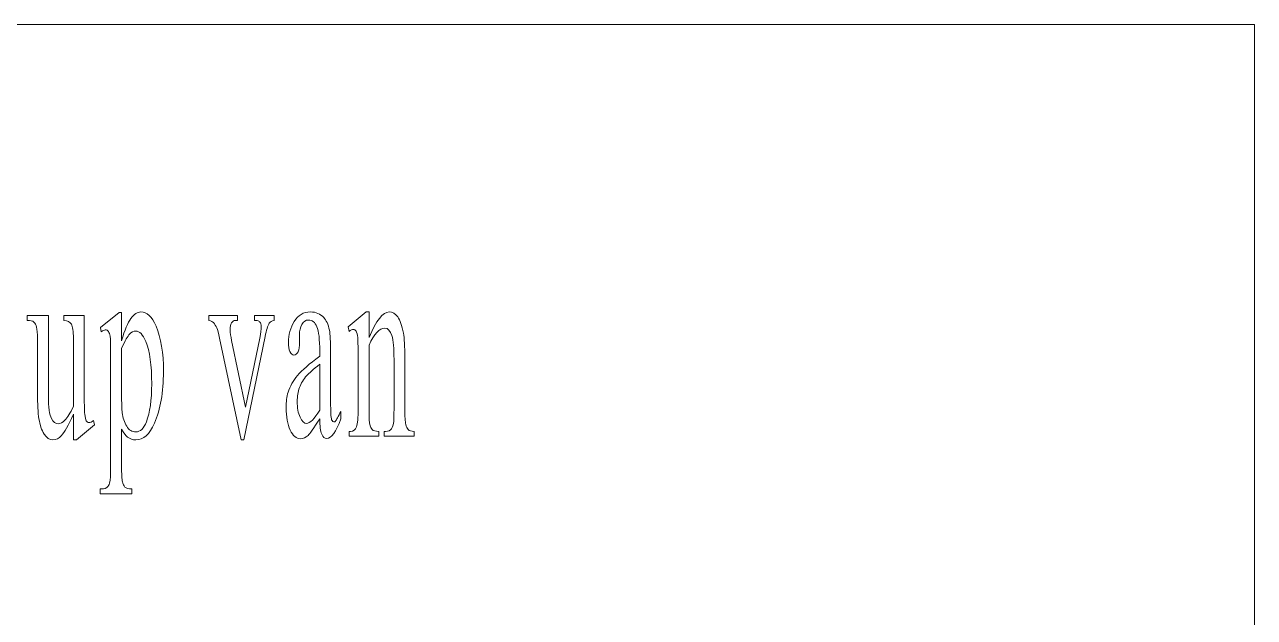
# Model space of a CAD drawing. Header units: millimetres. Extents: x -516 to 519, y -297 to 340.
# Drawn here: x 324.6 to 506.1, y 161.9 to 249.4 of the extents above; entities that cross this region are included whole.
import ezdxf

# ---------------------------------------------------------------- set-up
doc = ezdxf.new("R2010")
doc.units = ezdxf.units.MM
doc.header["$MEASUREMENT"] = 0
doc.layers.add('layer 1', color=7, linetype='Continuous')

msp = doc.modelspace()

# ---------------------------------------------------------------- linework, layer by layer
at = {"layer": 'layer 1', "color": 242, "lineweight": 18}
for points, knots in [([(-18.9439, 249.3798), (-18.9439, 249.3798), (506.06, 249.3798), (506.06, 249.3798), (506.06, 249.3798), (506.06, 42.8579), (506.06, 42.8579), (506.06, 42.8579), (-18.9439, 42.8579), (-18.9439, 42.8579), (-18.9439, 42.8579), (-18.9439, 249.3798), (-18.9439, 249.3798)], [0, 0, 0, 0, 0.25, 0.25, 0.25, 0.5, 0.5, 0.5, 0.75, 0.75, 0.75, 1, 1, 1, 1]), ([(335.825, 204.6971), (335.825, 204.6971), (338.5642, 206.9117), (338.5642, 206.9117), (338.5642, 206.9117), (338.9333, 206.9117), (338.9333, 206.9117), (338.9333, 206.9117), (338.9333, 202.7544), (338.9333, 202.7544)], [0, 0, 0, 0, 0.33333333, 0.33333333, 0.33333333, 0.66666667, 0.66666667, 0.66666667, 1, 1, 1, 1]), ([(338.9333, 202.7544), (339.3931, 204.3215), (339.8544, 205.4191), (340.3175, 206.0472), (340.7805, 206.6754), (341.2678, 206.9894), (341.7793, 206.9894), (342.673, 206.9894), (343.4177, 206.2901), (344.0135, 204.8913), (344.7452, 203.1817), (345.1111, 200.9541), (345.1111, 198.2085), (345.1111, 195.139), (344.6707, 192.6005), (343.79, 190.5931), (343.0648, 188.9483), (342.1517, 188.1259), (341.0509, 188.1259), (340.5716, 188.1259), (340.1572, 188.2619), (339.8075, 188.5338), (339.5485, 188.7281), (339.2571, 189.1166), (338.9333, 189.6995)], [0, 0, 0, 0, 0.125, 0.125, 0.125, 0.25, 0.25, 0.25, 0.375, 0.375, 0.375, 0.5, 0.5, 0.5, 0.625, 0.625, 0.625, 0.75, 0.75, 0.75, 0.875, 0.875, 0.875, 1, 1, 1, 1]), ([(365.1919, 202.5018), (365.1919, 201.9061), (365.1158, 201.4463), (364.9637, 201.1225), (364.8115, 200.7987), (364.6124, 200.6368), (364.3663, 200.6368), (364.1267, 200.6368), (363.9308, 200.8052), (363.7786, 201.1419), (363.6265, 201.4786), (363.5504, 201.9384), (363.5504, 202.5212), (363.5504, 203.6351), (363.8353, 204.6582), (364.4051, 205.5907), (364.975, 206.5232), (365.7748, 206.9894), (366.8044, 206.9894), (367.5944, 206.9894), (368.242, 206.7239), (368.7471, 206.1929), (369.1291, 205.7914), (369.4108, 205.1633), (369.5921, 204.3085), (369.7087, 203.7516), (369.767, 202.6119), (369.767, 200.8894)], [0, 0, 0, 0, 0.11111111, 0.11111111, 0.11111111, 0.22222222, 0.22222222, 0.22222222, 0.33333333, 0.33333333, 0.33333333, 0.44444444, 0.44444444, 0.44444444, 0.55555556, 0.55555556, 0.55555556, 0.66666667, 0.66666667, 0.66666667, 0.77777778, 0.77777778, 0.77777778, 0.88888889, 0.88888889, 0.88888889, 1, 1, 1, 1]), ([(372.4883, 204.1142), (372.4883, 204.1142), (372.3426, 204.8136), (372.3426, 204.8136), (372.3426, 204.8136), (375.0235, 206.9894), (375.0235, 206.9894), (375.0235, 206.9894), (375.4412, 206.9894), (375.4412, 206.9894), (375.4412, 206.9894), (375.4412, 203.2206), (375.4412, 203.2206)], [0, 0, 0, 0, 0.25, 0.25, 0.25, 0.5, 0.5, 0.5, 0.75, 0.75, 0.75, 1, 1, 1, 1]), ([(375.4412, 203.2206), (376.4838, 205.7332), (377.4778, 206.9894), (378.4233, 206.9894), (378.9089, 206.9894), (379.3266, 206.7466), (379.6763, 206.2609), (380.026, 205.7753), (380.3044, 204.9755), (380.5117, 203.8617), (380.6541, 203.0846), (380.7253, 201.8931), (380.7253, 200.2871)], [0, 0, 0, 0, 0.25, 0.25, 0.25, 0.5, 0.5, 0.5, 0.75, 0.75, 0.75, 1, 1, 1, 1]), ([(325.022, 205.7461), (325.022, 205.7461), (325.022, 206.4649), (325.022, 206.4649), (325.022, 206.4649), (328.1401, 206.4649), (328.1401, 206.4649), (328.1401, 206.4649), (328.1401, 194.5562), (328.1401, 194.5562)], [0, 0, 0, 0, 0.33333333, 0.33333333, 0.33333333, 0.66666667, 0.66666667, 0.66666667, 1, 1, 1, 1]), ([(326.5276, 203.0069), (326.5276, 203.8487), (326.4823, 204.4316), (326.3916, 204.7553), (326.301, 205.0791), (326.1666, 205.3284), (325.9886, 205.5033), (325.8105, 205.6781), (325.4883, 205.7591), (325.022, 205.7461)], [0, 0, 0, 0, 0.33333333, 0.33333333, 0.33333333, 0.66666667, 0.66666667, 0.66666667, 1, 1, 1, 1]), ([(330.3936, 205.7461), (330.3936, 205.7461), (330.3936, 206.4649), (330.3936, 206.4649), (330.3936, 206.4649), (333.4242, 206.4649), (333.4242, 206.4649)], [0, 0, 0, 0, 0.5, 0.5, 0.5, 1, 1, 1, 1]), ([(331.8215, 203.1235), (331.8215, 204.1337), (331.7292, 204.8169), (331.5447, 205.173), (331.3601, 205.5292), (330.9764, 205.7202), (330.3936, 205.7461)], [0, 0, 0, 0, 0.5, 0.5, 0.5, 1, 1, 1, 1]), ([(351.8247, 206.4649), (351.8247, 206.4649), (356.0111, 206.4649), (356.0111, 206.4649), (356.0111, 206.4649), (356.0111, 205.7461), (356.0111, 205.7461), (356.0111, 205.7461), (355.7392, 205.7461), (355.7392, 205.7461)], [0, 0, 0, 0, 0.33333333, 0.33333333, 0.33333333, 0.66666667, 0.66666667, 0.66666667, 1, 1, 1, 1]), ([(353.3788, 203.1429), (353.2363, 203.8423), (353.1003, 204.3441), (352.9708, 204.6485), (352.8413, 204.9528), (352.6762, 205.2086), (352.4755, 205.4158), (352.3654, 205.5324), (352.1484, 205.6425), (351.8247, 205.7461)], [0, 0, 0, 0, 0.33333333, 0.33333333, 0.33333333, 0.66666667, 0.66666667, 0.66666667, 1, 1, 1, 1]), ([(355.7392, 205.7461), (355.4866, 205.7461), (355.294, 205.6231), (355.1612, 205.377), (355.0285, 205.1309), (354.9621, 204.8007), (354.9621, 204.3862), (354.9621, 203.9329), (355.0301, 203.3955), (355.1661, 202.7738)], [0, 0, 0, 0, 0.33333333, 0.33333333, 0.33333333, 0.66666667, 0.66666667, 0.66666667, 1, 1, 1, 1]), ([(358.5172, 205.7461), (358.5172, 205.7461), (358.5172, 206.4649), (358.5172, 206.4649), (358.5172, 206.4649), (361.4216, 206.4649), (361.4216, 206.4649), (361.4216, 206.4649), (361.4216, 205.7461), (361.4216, 205.7461)], [0, 0, 0, 0, 0.33333333, 0.33333333, 0.33333333, 0.66666667, 0.66666667, 0.66666667, 1, 1, 1, 1]), ([(359.3137, 203.1429), (359.4627, 203.8682), (359.5372, 204.4186), (359.5372, 204.7942), (359.5372, 204.9755), (359.5112, 205.1245), (359.4594, 205.241), (359.3882, 205.4353), (359.2975, 205.568), (359.1874, 205.6393), (359.0774, 205.7105), (358.854, 205.7461), (358.5172, 205.7461)], [0, 0, 0, 0, 0.25, 0.25, 0.25, 0.5, 0.5, 0.5, 0.75, 0.75, 0.75, 1, 1, 1, 1]), ([(361.4216, 205.7461), (361.0848, 205.6943), (360.8517, 205.5583), (360.7222, 205.3381), (360.4955, 204.9496), (360.2916, 204.302), (360.1102, 203.3955)], [0, 0, 0, 0, 0.5, 0.5, 0.5, 1, 1, 1, 1]), ([(368.1643, 201.1613), (368.1643, 202.9357), (368.0234, 204.1531), (367.7417, 204.8136), (367.4601, 205.4741), (367.0504, 205.8044), (366.513, 205.8044), (366.105, 205.8044), (365.7812, 205.5842), (365.5416, 205.1439), (365.2955, 204.7035), (365.1725, 204.1984), (365.1725, 203.6286)], [0, 0, 0, 0, 0.25, 0.25, 0.25, 0.5, 0.5, 0.5, 0.75, 0.75, 0.75, 1, 1, 1, 1]), ([(337.3209, 201.2196), (337.3209, 202.3723), (337.295, 203.1041), (337.2432, 203.4149), (337.1914, 203.7257), (337.1088, 203.9588), (336.9955, 204.1142), (336.8822, 204.2697), (336.7283, 204.3474), (336.5341, 204.3474), (336.3787, 204.3474), (336.1812, 204.2567), (335.9415, 204.0754)], [0, 0, 0, 0, 0.25, 0.25, 0.25, 0.5, 0.5, 0.5, 0.75, 0.75, 0.75, 1, 1, 1, 1]), ([(338.9333, 194.9641), (338.9333, 193.5266), (338.9625, 192.5811), (339.0207, 192.1278), (339.1114, 191.3766), (339.3332, 190.7161), (339.6861, 190.1462), (340.039, 189.5764), (340.4842, 189.2915), (341.0217, 189.2915), (341.6693, 189.2915), (342.1938, 189.7966), (342.5953, 190.8068), (343.1198, 192.1278), (343.3821, 193.9863), (343.3821, 196.3823), (343.3821, 199.1021), (343.0842, 201.1937), (342.4884, 202.6572), (342.074, 203.6674), (341.5819, 204.1725), (341.012, 204.1725), (340.7012, 204.1725), (340.3936, 204.0171), (340.0892, 203.7063), (339.8561, 203.4732), (339.4708, 202.7738), (338.9333, 201.6082)], [0, 0, 0, 0, 0.11111111, 0.11111111, 0.11111111, 0.22222222, 0.22222222, 0.22222222, 0.33333333, 0.33333333, 0.33333333, 0.44444444, 0.44444444, 0.44444444, 0.55555556, 0.55555556, 0.55555556, 0.66666667, 0.66666667, 0.66666667, 0.77777778, 0.77777778, 0.77777778, 0.88888889, 0.88888889, 0.88888889, 1, 1, 1, 1]), ([(360.1102, 203.3955), (360.1102, 203.3955), (356.9534, 188.1259), (356.9534, 188.1259), (356.9534, 188.1259), (356.5551, 188.1259), (356.5551, 188.1259), (356.5551, 188.1259), (353.3788, 203.1429), (353.3788, 203.1429)], [0, 0, 0, 0, 0.33333333, 0.33333333, 0.33333333, 0.66666667, 0.66666667, 0.66666667, 1, 1, 1, 1]), ([(373.8385, 199.2964), (373.8385, 201.4333), (373.8142, 202.7349), (373.7656, 203.2012), (373.7171, 203.6674), (373.6426, 203.9847), (373.5422, 204.1531), (373.4419, 204.3215), (373.3075, 204.4056), (373.1391, 204.4056), (372.9578, 204.4056), (372.7409, 204.3085), (372.4883, 204.1142)], [0, 0, 0, 0, 0.25, 0.25, 0.25, 0.5, 0.5, 0.5, 0.75, 0.75, 0.75, 1, 1, 1, 1]), ([(379.1226, 199.9763), (379.1226, 201.5952), (379.0174, 202.7705), (378.8069, 203.5023), (378.5965, 204.234), (378.2419, 204.5999), (377.7433, 204.5999), (376.9727, 204.5999), (376.2053, 203.7581), (375.4412, 202.0744)], [0, 0, 0, 0, 0.33333333, 0.33333333, 0.33333333, 0.66666667, 0.66666667, 0.66666667, 1, 1, 1, 1]), ([(355.1661, 202.7738), (355.1661, 202.7738), (357.2351, 192.9437), (357.2351, 192.9437), (357.2351, 192.9437), (359.3137, 203.1429), (359.3137, 203.1429)], [0, 0, 0, 0, 0.5, 0.5, 0.5, 1, 1, 1, 1]), ([(368.1643, 191.2342), (367.2512, 189.8225), (366.6781, 189.0065), (366.445, 188.7864), (366.0953, 188.4626), (365.7229, 188.3007), (365.3279, 188.3007), (364.7128, 188.3007), (364.206, 188.7216), (363.8078, 189.5635), (363.4095, 190.4053), (363.2104, 191.5126), (363.2104, 192.8855), (363.2104, 193.7532), (363.3075, 194.5044), (363.5018, 195.139), (363.7673, 196.0197), (364.2287, 196.8486), (364.886, 197.6256), (365.5432, 198.4027), (366.636, 199.3482), (368.1643, 200.462)], [0, 0, 0, 0, 0.14285714, 0.14285714, 0.14285714, 0.28571429, 0.28571429, 0.28571429, 0.42857143, 0.42857143, 0.42857143, 0.57142857, 0.57142857, 0.57142857, 0.71428571, 0.71428571, 0.71428571, 0.85714286, 0.85714286, 0.85714286, 1, 1, 1, 1]), ([(368.1643, 199.2769), (367.1864, 198.4999), (366.5551, 197.9494), (366.2701, 197.6256), (365.7586, 197.0558), (365.3927, 196.46), (365.1725, 195.8384), (364.9523, 195.2167), (364.8423, 194.5367), (364.8423, 193.7985), (364.8423, 192.866), (364.9815, 192.0922), (365.26, 191.477), (365.5384, 190.8618), (365.8589, 190.5542), (366.2216, 190.5542), (366.7137, 190.5542), (367.3613, 191.2018), (368.1643, 192.4969)], [0, 0, 0, 0, 0.16666667, 0.16666667, 0.16666667, 0.33333333, 0.33333333, 0.33333333, 0.5, 0.5, 0.5, 0.66666667, 0.66666667, 0.66666667, 0.83333333, 0.83333333, 0.83333333, 1, 1, 1, 1]), ([(331.8215, 191.8947), (331.0574, 190.2369), (330.4745, 189.1943), (330.0731, 188.767), (329.6716, 188.3396), (329.2474, 188.1259), (328.8006, 188.1259), (328.302, 188.1259), (327.8697, 188.414), (327.5038, 188.9904), (327.138, 189.5667), (326.8838, 190.3081), (326.7413, 191.2147), (326.5989, 192.1213), (326.5276, 193.4035), (326.5276, 195.0613)], [0, 0, 0, 0, 0.2, 0.2, 0.2, 0.4, 0.4, 0.4, 0.6, 0.6, 0.6, 0.8, 0.8, 0.8, 1, 1, 1, 1]), ([(328.1401, 194.5562), (328.1401, 192.8984), (328.2841, 191.8105), (328.5723, 191.2925), (328.8605, 190.7744), (329.2086, 190.5154), (329.6165, 190.5154), (329.895, 190.5154), (330.2107, 190.6902), (330.5636, 191.0399), (330.9165, 191.3896), (331.3358, 192.0566), (331.8215, 193.0409)], [0, 0, 0, 0, 0.25, 0.25, 0.25, 0.5, 0.5, 0.5, 0.75, 0.75, 0.75, 1, 1, 1, 1]), ([(333.4242, 195.683), (333.4242, 193.6237), (333.4485, 192.3642), (333.4971, 191.9044), (333.5456, 191.4446), (333.6233, 191.1241), (333.7302, 190.9428), (333.837, 190.7615), (333.9617, 190.6708), (334.1041, 190.6708), (334.3049, 190.6708), (334.5316, 190.7809), (334.7841, 191.0011)], [0, 0, 0, 0, 0.25, 0.25, 0.25, 0.5, 0.5, 0.5, 0.75, 0.75, 0.75, 1, 1, 1, 1]), ([(369.767, 194.8476), (369.767, 193.151), (369.7832, 192.1116), (369.8155, 191.7296), (369.8479, 191.3475), (369.9014, 191.0917), (369.9759, 190.9622), (370.0503, 190.8327), (370.1361, 190.7679), (370.2332, 190.7679), (370.3368, 190.7679), (370.4275, 190.8132), (370.5052, 190.9039), (370.6412, 191.0723), (370.9035, 191.545), (371.292, 192.3221)], [0, 0, 0, 0, 0.2, 0.2, 0.2, 0.4, 0.4, 0.4, 0.6, 0.6, 0.6, 0.8, 0.8, 0.8, 1, 1, 1, 1]), ([(372.6826, 189.3692), (373.1359, 189.3692), (373.4419, 189.5991), (373.6005, 190.0588), (373.7592, 190.5186), (373.8385, 191.3961), (373.8385, 192.6912)], [0, 0, 0, 0, 0.5, 0.5, 0.5, 1, 1, 1, 1]), ([(375.4412, 192.6912), (375.4412, 191.4867), (375.4768, 190.742), (375.5481, 190.4571), (375.6387, 190.0815), (375.7634, 189.8063), (375.922, 189.6314), (376.0807, 189.4566), (376.4029, 189.3692), (376.8885, 189.3692)], [0, 0, 0, 0, 0.33333333, 0.33333333, 0.33333333, 0.66666667, 0.66666667, 0.66666667, 1, 1, 1, 1]), ([(377.8696, 189.3692), (378.284, 189.3692), (378.5738, 189.4954), (378.739, 189.748), (378.9041, 190.0006), (379.019, 190.3729), (379.0838, 190.8651), (379.1097, 191.0593), (379.1226, 191.668), (379.1226, 192.6912)], [0, 0, 0, 0, 0.33333333, 0.33333333, 0.33333333, 0.66666667, 0.66666667, 0.66666667, 1, 1, 1, 1]), ([(380.7253, 192.6912), (380.7253, 191.5644), (380.7707, 190.8003), (380.8613, 190.3988), (380.9326, 190.075), (381.0475, 189.8225), (381.2062, 189.6412), (381.3648, 189.4598), (381.6578, 189.3692), (382.0852, 189.3692)], [0, 0, 0, 0, 0.33333333, 0.33333333, 0.33333333, 0.66666667, 0.66666667, 0.66666667, 1, 1, 1, 1]), ([(334.7841, 191.0011), (334.7841, 191.0011), (334.9201, 190.3211), (334.9201, 190.3211), (334.9201, 190.3211), (332.2586, 188.1259), (332.2586, 188.1259), (332.2586, 188.1259), (331.8215, 188.1259), (331.8215, 188.1259), (331.8215, 188.1259), (331.8215, 191.8947), (331.8215, 191.8947)], [0, 0, 0, 0, 0.25, 0.25, 0.25, 0.5, 0.5, 0.5, 0.75, 0.75, 0.75, 1, 1, 1, 1]), ([(371.292, 191.2342), (370.5668, 189.2915), (369.8738, 188.3201), (369.2133, 188.3201), (368.896, 188.3201), (368.6435, 188.5403), (368.4557, 188.9806), (368.2679, 189.421), (368.1708, 190.1722), (368.1643, 191.2342)], [0, 0, 0, 0, 0.33333333, 0.33333333, 0.33333333, 0.66666667, 0.66666667, 0.66666667, 1, 1, 1, 1]), ([(376.8885, 189.3692), (376.8885, 189.3692), (376.8885, 188.6698), (376.8885, 188.6698), (376.8885, 188.6698), (372.4883, 188.6698), (372.4883, 188.6698), (372.4883, 188.6698), (372.4883, 189.3692), (372.4883, 189.3692), (372.4883, 189.3692), (372.6826, 189.3692), (372.6826, 189.3692)], [0, 0, 0, 0, 0.25, 0.25, 0.25, 0.5, 0.5, 0.5, 0.75, 0.75, 0.75, 1, 1, 1, 1]), ([(382.0852, 189.3692), (382.0852, 189.3692), (382.0852, 188.6698), (382.0852, 188.6698), (382.0852, 188.6698), (377.685, 188.6698), (377.685, 188.6698), (377.685, 188.6698), (377.685, 189.3692), (377.685, 189.3692), (377.685, 189.3692), (377.8696, 189.3692), (377.8696, 189.3692)], [0, 0, 0, 0, 0.25, 0.25, 0.25, 0.5, 0.5, 0.5, 0.75, 0.75, 0.75, 1, 1, 1, 1]), ([(336.0193, 180.8796), (336.3754, 180.8666), (336.6798, 181.0026), (336.9323, 181.2876), (337.0554, 181.43), (337.1509, 181.6599), (337.2189, 181.9772), (337.2869, 182.2945), (337.3209, 183.1007), (337.3209, 184.3959)], [0, 0, 0, 0, 0.33333333, 0.33333333, 0.33333333, 0.66666667, 0.66666667, 0.66666667, 1, 1, 1, 1]), ([(338.9333, 184.2793), (338.9333, 183.0619), (338.9705, 182.2881), (339.045, 181.9578), (339.1195, 181.6275), (339.249, 181.3653), (339.4336, 181.171), (339.6181, 180.9767), (339.9532, 180.8796), (340.4389, 180.8796)], [0, 0, 0, 0, 0.33333333, 0.33333333, 0.33333333, 0.66666667, 0.66666667, 0.66666667, 1, 1, 1, 1]), ([(340.4389, 180.8796), (340.4389, 180.8796), (340.4389, 180.1608), (340.4389, 180.1608), (340.4389, 180.1608), (335.7764, 180.1608), (335.7764, 180.1608), (335.7764, 180.1608), (335.7764, 180.8796), (335.7764, 180.8796), (335.7764, 180.8796), (336.0193, 180.8796), (336.0193, 180.8796)], [0, 0, 0, 0, 0.25, 0.25, 0.25, 0.5, 0.5, 0.5, 0.75, 0.75, 0.75, 1, 1, 1, 1])]:
    msp.add_open_spline(points, degree=3, knots=knots, dxfattribs=at)
for points in [[(333.4242, 206.4649), (333.4242, 206.4649), (333.4242, 195.683), (333.4242, 195.683)], [(351.8247, 205.7461), (351.8247, 205.7461), (351.8247, 206.4649), (351.8247, 206.4649)], [(335.9415, 204.0754), (335.9415, 204.0754), (335.825, 204.6971), (335.825, 204.6971)], [(365.1725, 203.6286), (365.1725, 203.6286), (365.1919, 202.5018), (365.1919, 202.5018)], [(326.5276, 195.0613), (326.5276, 195.0613), (326.5276, 203.0069), (326.5276, 203.0069)], [(331.8215, 193.0409), (331.8215, 193.0409), (331.8215, 203.1235), (331.8215, 203.1235)], [(338.9333, 201.6082), (338.9333, 201.6082), (338.9333, 194.9641), (338.9333, 194.9641)], [(375.4412, 202.0744), (375.4412, 202.0744), (375.4412, 192.6912), (375.4412, 192.6912)], [(337.3209, 184.3959), (337.3209, 184.3959), (337.3209, 201.2196), (337.3209, 201.2196)], [(368.1643, 200.462), (368.1643, 200.462), (368.1643, 201.1613), (368.1643, 201.1613)], [(369.767, 200.8894), (369.767, 200.8894), (369.767, 194.8476), (369.767, 194.8476)], [(379.1226, 192.6912), (379.1226, 192.6912), (379.1226, 199.9763), (379.1226, 199.9763)], [(380.7253, 200.2871), (380.7253, 200.2871), (380.7253, 192.6912), (380.7253, 192.6912)], [(368.1643, 192.4969), (368.1643, 192.4969), (368.1643, 199.2769), (368.1643, 199.2769)], [(373.8385, 192.6912), (373.8385, 192.6912), (373.8385, 199.2964), (373.8385, 199.2964)], [(371.292, 192.3221), (371.292, 192.3221), (371.292, 191.2342), (371.292, 191.2342)], [(338.9333, 189.6995), (338.9333, 189.6995), (338.9333, 184.2793), (338.9333, 184.2793)]]:
    msp.add_open_spline(points, degree=3, dxfattribs=at)

doc.saveas('drawing.dxf')
